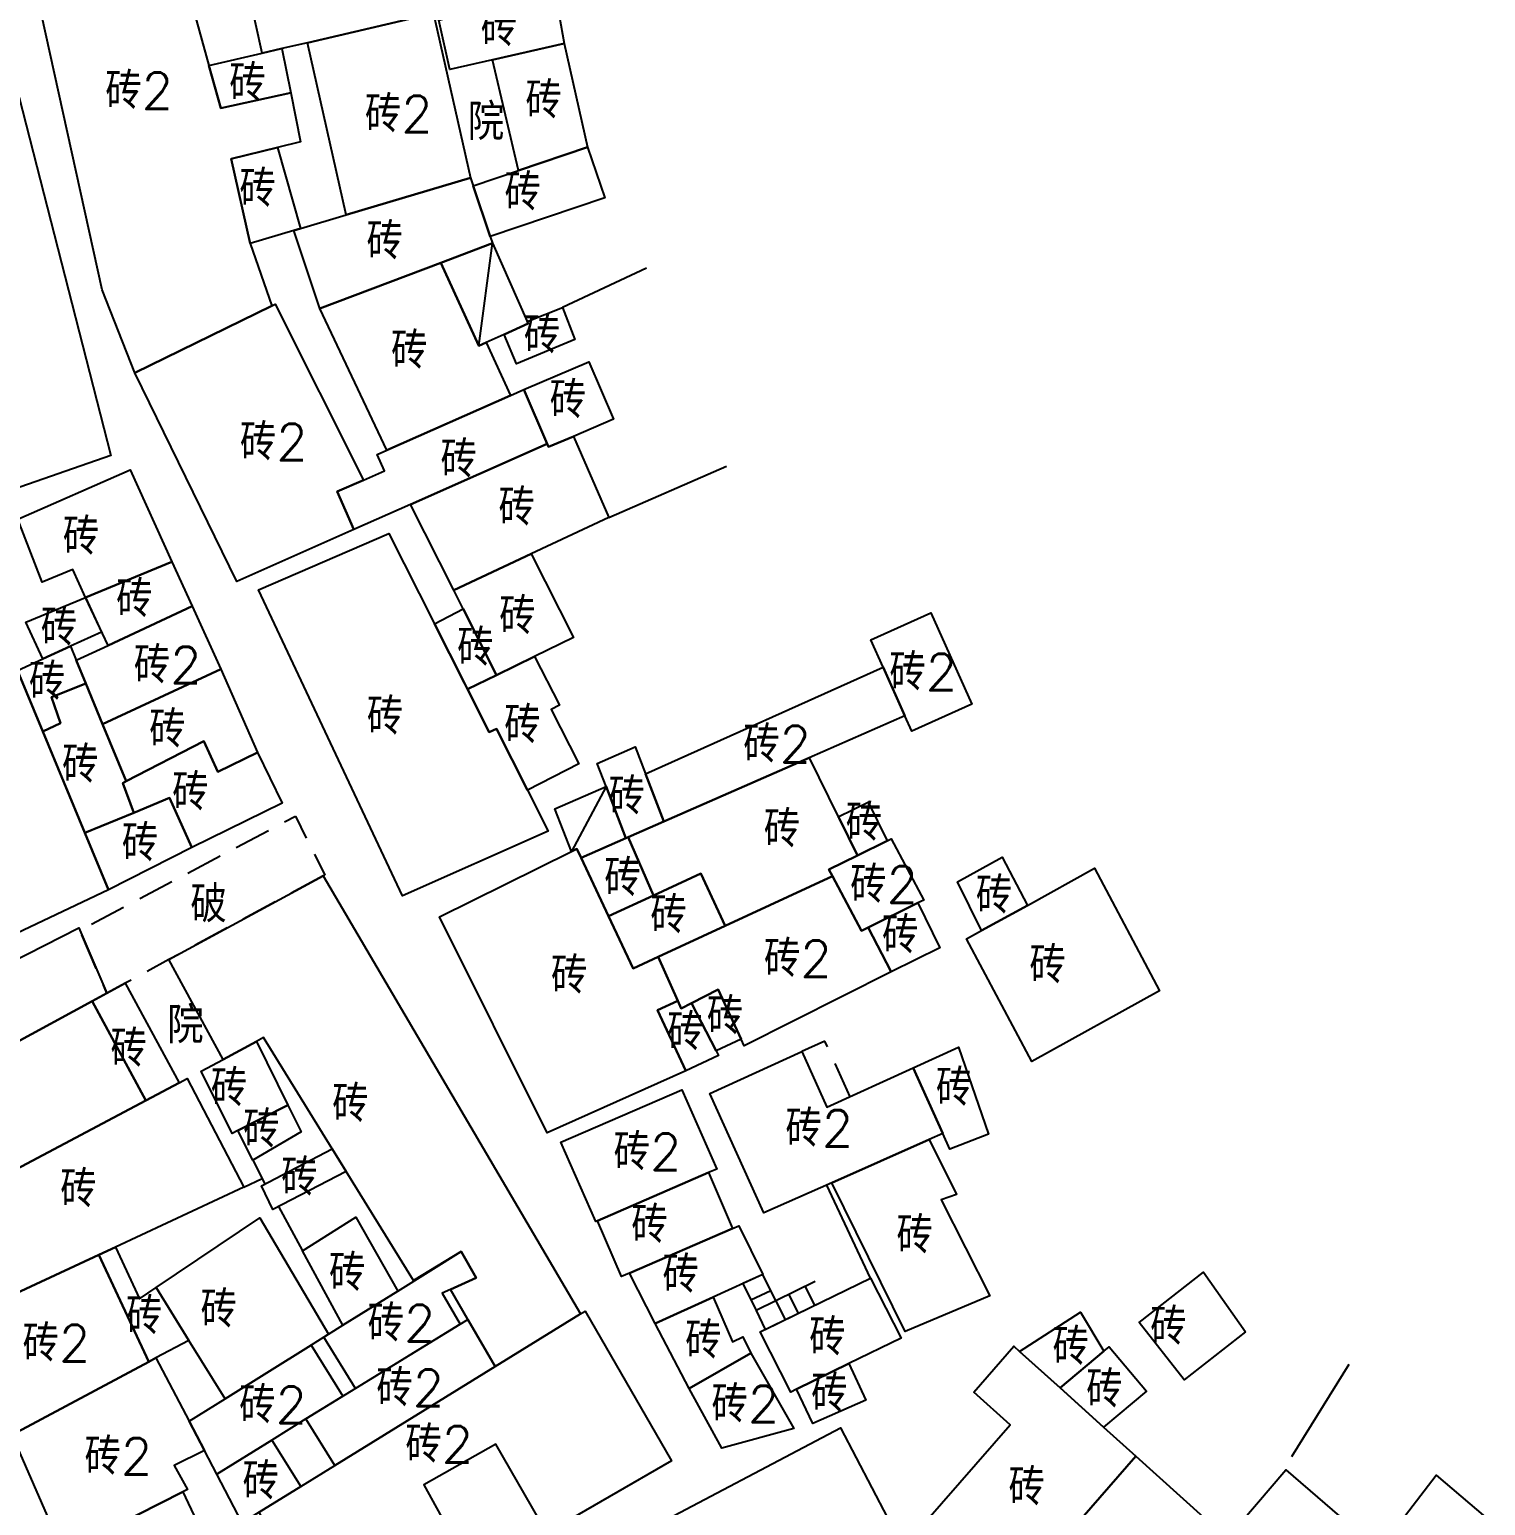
# Model space of a CAD drawing. Header units: millimetres. Extents: x 51 to 1261, y 60 to 1114.
# Drawn here: x 481.9 to 561.8, y 390.4 to 471.4 of the extents above; entities that cross this region are included whole.
import ezdxf

# ---------------------------------------------------------------- set-up
doc = ezdxf.new("R2010")
doc.units = ezdxf.units.MM
doc.linetypes.add('X5', pattern=[3, 2, -1])
doc.layers.add('JMD', color=6, linetype='Continuous')
doc.styles.add('HZ', font='rs.shx', dxfattribs={"width": 0.8, "bigfont": 'hztxt.shx'})
doc.linetypes.add('443', pattern='A,9.4,[169,AAA.SHX,S=1,R=0,X=0,Y=0.15],0.6', length=10)

msp = doc.modelspace()

# ---------------------------------------------------------------- linework, layer by layer
at = {"layer": 'JMD', "color": 6, "linetype": 'Continuous', "flags": 128}
for points in [[(491.712, 469.412), (492.356, 467.074), (496.199, 467.913), (496.734, 465.222), (495.47, 464.908), (492.941, 464.279), (493.969, 459.635), (495.172, 456.217), (487.651, 452.537), (485.85, 457.093), (480.127, 483.022), (485.854, 484.214), (486.759, 479.864), (487.982, 480.22), (489.128, 475.287), (490.03, 475.513)], [(502.275, 471.853), (497.125, 470.662), (495.718, 470.337), (494.639, 470.088), (493.943, 473.257), (498.083, 474.166), (501.54, 474.926)], [(511.219, 470.613), (507.281, 469.717), (504.943, 469.186), (504.335, 471.891), (510.67, 473.706)], [(504.137, 471.834), (506.071, 463.241), (499.252, 461.209), (497.125, 470.662), (502.275, 471.853), (504.041, 472.261)], [(496.199, 467.913), (492.356, 467.074), (491.712, 469.412), (494.639, 470.088), (495.718, 470.337)], [(512.501, 464.928), (508.706, 463.647), (507.281, 469.717), (511.219, 470.613)], [(496.74, 460.46), (496.38, 460.353), (493.969, 459.635), (492.941, 464.279), (495.47, 464.908)], [(507.155, 460.029), (506.217, 462.807), (508.706, 463.647), (512.501, 464.928), (513.439, 462.15)], [(506.217, 462.807), (507.155, 460.029), (507.283, 459.65), (504.445, 458.58), (497.797, 456.072), (496.38, 460.353), (496.74, 460.46), (499.252, 461.209), (506.071, 463.241)], [(509.176, 455.364), (509.228, 455.246), (507.91, 454.647), (506.931, 454.202), (506.522, 454.016), (504.445, 458.58), (507.283, 459.65)], [(506.931, 454.202), (508.264, 451.306), (501.486, 448.307), (497.797, 456.072), (504.445, 458.58), (506.522, 454.016)], [(500.197, 446.66), (498.752, 446.021), (499.672, 443.942), (493.241, 441.096), (487.651, 452.537), (495.172, 456.217), (495.352, 456.305)], [(507.91, 454.647), (509.228, 455.246), (509.176, 455.364), (511.114, 456.127), (511.79, 454.364), (508.592, 453.032)], [(511.718, 449.057), (510.351, 448.474), (510.282, 448.637), (508.998, 451.631), (512.566, 453.152), (513.919, 449.995)], [(510.282, 448.637), (502.769, 445.312), (499.672, 443.942), (498.752, 446.021), (500.197, 446.66), (501.346, 447.169), (500.948, 448.069), (501.486, 448.307), (508.264, 451.306), (508.998, 451.631)], [(509.409, 442.608), (505.15, 440.609), (502.769, 445.312), (510.282, 448.637), (510.351, 448.474), (511.718, 449.057), (513.659, 444.603)], [(489.682, 442.178), (484.939, 440.218), (484.238, 441.757), (482.557, 441.06), (481.225, 444.504), (487.388, 447.212)], [(504.094, 438.76), (505.743, 435.504), (505.91, 435.173), (507.102, 432.818), (507.49, 433.006), (509.191, 429.646), (510.335, 427.386), (502.338, 423.839), (494.425, 440.628), (501.581, 443.725)], [(509.592, 436.978), (507.506, 435.955), (505.668, 439.585), (505.15, 440.609), (509.409, 442.608), (511.729, 438.026)], [(490.79, 439.745), (486.172, 437.584), (484.939, 440.218), (489.682, 442.178)], [(481.211, 436.211), (482.599, 432.853), (484.898, 427.289), (486.19, 424.164), (479.359, 420.929), (478.027, 424.27), (474.419, 422.547), (471.654, 428.338), (476.305, 430.072), (474.849, 433.864), (472.933, 433.149), (471.5, 436.849), (479.644, 440.003)], [(484.112, 437.533), (482.59, 436.839), (481.667, 438.866), (484.939, 440.218), (485.81, 438.306)], [(492.371, 436.276), (485.877, 433.262), (484.953, 435.497), (484.428, 436.768), (486.172, 437.584), (490.79, 439.745)], [(507.506, 435.955), (505.91, 435.173), (505.743, 435.504), (504.094, 438.76), (505.668, 439.585)], [(529.918, 433.719), (528.716, 436.397), (528.043, 437.896), (531.343, 439.372), (533.598, 434.35), (530.298, 432.874)], [(484.428, 436.768), (484.953, 435.497), (483.07, 434.746), (483.562, 433.311), (482.599, 432.853), (481.211, 436.211), (482.59, 436.839), (484.112, 437.533)], [(509.191, 429.646), (507.49, 433.006), (507.102, 432.818), (505.91, 435.173), (507.506, 435.955), (509.592, 436.978), (510.95, 434.295), (510.501, 434.068), (512.016, 431.076)], [(494.379, 431.701), (492.192, 430.646), (491.434, 432.327), (487.172, 430.127), (485.877, 433.262), (492.371, 436.276)], [(529.918, 433.719), (524.658, 431.411), (516.686, 427.913), (515.681, 430.537), (528.716, 436.397)], [(485.877, 433.262), (487.172, 430.127), (486.985, 430.031), (487.581, 428.398), (484.898, 427.289), (482.599, 432.853), (483.562, 433.311), (483.07, 434.746), (484.953, 435.497)], [(494.379, 431.701), (495.723, 428.917), (490.778, 426.484), (489.548, 429.211), (487.581, 428.398), (486.985, 430.031), (487.172, 430.127), (491.434, 432.327), (492.192, 430.646)], [(515.681, 430.537), (516.686, 427.913), (514.722, 427.051), (514.596, 426.996), (513.509, 429.836), (513.022, 431.109), (515.111, 432.026)], [(526.261, 428.176), (526.3, 428.097), (527.311, 426.057), (525.747, 425.289), (525.94, 424.925), (520.046, 422.193), (518.715, 425.063), (516.122, 423.861), (514.722, 427.051), (516.686, 427.913), (524.658, 431.411)], [(514.596, 426.996), (512.143, 425.919), (511.909, 426.416), (511.605, 426.266), (510.708, 428.608), (513.509, 429.836)], [(490.778, 426.484), (486.19, 424.164), (484.898, 427.289), (487.581, 428.398), (489.548, 429.211)], [(528.943, 426.859), (527.311, 426.057), (526.3, 428.097), (526.261, 428.176), (527.891, 428.983)], [(516.122, 423.861), (513.65, 422.715), (512.143, 425.919), (514.596, 426.996), (514.722, 427.051)], [(530.631, 423.449), (527.899, 422.108), (527.53, 421.927), (525.94, 424.925), (525.747, 425.289), (527.311, 426.057), (528.943, 426.859), (529.17, 426.97), (530.954, 423.608)], [(512.143, 425.919), (513.65, 422.715), (514.997, 419.851), (516.378, 420.492), (517.445, 418.079), (516.337, 417.56), (517.895, 414.239), (510.277, 410.836), (504.373, 422.685), (511.605, 426.266), (511.909, 426.416)], [(536.638, 423.318), (534.128, 421.933), (532.799, 424.612), (535.259, 425.965)], [(534.128, 421.933), (536.638, 423.318), (540.323, 425.35), (543.896, 418.623), (536.877, 414.752), (533.305, 421.479)], [(512.112, 400.896), (507.425, 398.004), (505.928, 400.59), (504.976, 402.236), (506.378, 402.868), (505.558, 404.324), (502.94, 402.724), (499.242, 408.719), (498.475, 409.963), (494.715, 416.059), (494.315, 415.843), (492.486, 414.861), (489.513, 420.338), (497.991, 424.94)], [(520.046, 422.193), (516.378, 420.492), (514.997, 419.851), (513.65, 422.715), (516.122, 423.861), (518.715, 425.063)], [(527.899, 422.108), (529.17, 419.672), (521.093, 415.613), (520.928, 415.969), (519.658, 418.708), (518.199, 417.956), (517.629, 417.663), (517.445, 418.079), (516.378, 420.492), (520.046, 422.193), (525.94, 424.925), (527.53, 421.927)], [(529.17, 419.672), (527.899, 422.108), (530.631, 423.449), (531.842, 420.984)], [(484.62, 421.952), (486.116, 418.494), (485.302, 418.052), (476.542, 413.296), (475.109, 417.268), (484.566, 422.077)], [(490.082, 413.581), (488.254, 412.614), (485.302, 418.052), (486.116, 418.494), (487.119, 419.038)], [(488.254, 412.614), (478.12, 407.255), (477.659, 409.022), (476.542, 413.296), (485.302, 418.052)], [(518.199, 417.956), (519.552, 415.33), (519.686, 415.07), (517.895, 414.239), (516.337, 417.56), (517.445, 418.079), (517.629, 417.663)], [(520.928, 415.969), (519.552, 415.33), (518.199, 417.956), (519.658, 418.708)], [(496.046, 412.36), (493.289, 410.953), (492.992, 410.802), (491.292, 414.221), (492.486, 414.861), (494.315, 415.843)], [(530.371, 414.395), (531.999, 410.795), (531.248, 410.462), (525.912, 408.094), (522.177, 406.437), (519.214, 412.987), (524.254, 415.288), (525.636, 412.233)], [(531.999, 410.795), (530.371, 414.395), (532.86, 415.531), (534.5, 410.754), (532.389, 409.934)], [(486.574, 404.561), (485.674, 404.141), (480.867, 401.9), (478.12, 407.255), (488.254, 412.614), (490.082, 413.581), (490.523, 413.814), (493.627, 407.85)], [(519.134, 408.647), (513.037, 406.009), (512.953, 405.973), (511.026, 410.319), (517.67, 413.194), (519.597, 408.848)], [(493.289, 410.953), (496.046, 412.36), (496.778, 410.887), (494.119, 409.326)], [(499.242, 408.719), (495.226, 406.62), (494.591, 407.932), (498.475, 409.963)], [(525.912, 408.094), (531.248, 410.462), (532.744, 407.446), (531.901, 407.159), (534.574, 401.896), (529.922, 399.922)], [(520.458, 405.588), (514.795, 403.138), (514.361, 402.95), (513.037, 406.009), (519.134, 408.647)], [(498.28, 399.783), (498.021, 399.622), (497.315, 399.181), (492.602, 396.241), (490.613, 399.445), (488.812, 402.344), (494.507, 406.16)], [(502.078, 402.152), (499.063, 400.272), (496.846, 404.365), (499.777, 406.21)], [(519.393, 401.818), (516.214, 400.361), (514.795, 403.138), (520.458, 405.588), (520.803, 405.737), (522.118, 403.067)], [(488.812, 402.344), (490.613, 399.445), (488.801, 398.476), (488.413, 398.269), (485.674, 404.141), (486.574, 404.561), (487.895, 401.729)], [(504.976, 402.236), (504.513, 402.028), (505.497, 400.326), (499.748, 396.804), (498.021, 399.622), (498.28, 399.783), (499.063, 400.272), (502.078, 402.152), (505.558, 404.324), (506.378, 402.868)], [(488.413, 398.269), (480.904, 394.255), (478.12, 400.62), (480.867, 401.9), (485.674, 404.141)], [(526.843, 398.165), (523.968, 396.762), (523.656, 396.609), (521.975, 399.91), (528.022, 402.862), (529.703, 399.561)], [(548.62, 399.913), (545.254, 397.27), (542.781, 400.419), (546.306, 403.188)], [(521.462, 398.741), (518.08, 396.794), (516.214, 400.361), (519.393, 401.818), (520.458, 399.356), (521.011, 399.643)], [(505.399, 388.092), (506.24, 386.571), (498.629, 381.95), (497.358, 384.541), (495.539, 383.641), (494.447, 385.874), (496.149, 386.796), (494.474, 390.012), (496.752, 391.419), (498.618, 392.569), (507.425, 398.004), (512.112, 400.896), (512.357, 401.047), (517.095, 392.83), (510.254, 388.886), (507.454, 393.742), (503.508, 391.511)], [(540.832, 398.847), (538.434, 396.839), (536.214, 398.841), (539.564, 400.996)], [(507.425, 398.004), (498.618, 392.569), (497.028, 395.129), (505.497, 400.326), (505.928, 400.59)], [(497.028, 395.129), (495.167, 393.972), (492.147, 392.097), (491.46, 393.407), (490.621, 395.006), (492.602, 396.241), (497.315, 399.181), (499.059, 396.39)], [(518.08, 396.794), (521.462, 398.741), (523.82, 394.6), (519.863, 393.534)], [(536.214, 398.841), (538.434, 396.839), (540.824, 394.684), (542.598, 393.083), (535.8, 385.3), (535.069, 385.942), (533.202, 387.58), (531.042, 389.476), (535.693, 394.802), (533.694, 396.605), (535.897, 399.127)], [(540.824, 394.684), (538.434, 396.839), (540.832, 398.847), (541.122, 399.09), (543.172, 396.65)], [(490.621, 395.006), (491.46, 393.407), (489.794, 392.577), (490.529, 391.263), (490.272, 391.133), (484.047, 387.975), (483.722, 387.81), (480.904, 394.255), (488.413, 398.269), (488.801, 398.476)], [(523.968, 396.762), (526.843, 398.165), (527.776, 396.158), (524.865, 394.887)], [(528.876, 387.518), (525.095, 385.382), (525.833, 384.008), (521.47, 381.63), (520.104, 380.885), (515.497, 388.288), (515.205, 388.757), (526.376, 394.652), (529.82, 388.051)], [(496.752, 391.419), (494.474, 390.012), (493.542, 389.438), (492.147, 392.097), (495.167, 393.972)], [(547.6, 388.571), (549.174, 387.151), (546.226, 383.694), (548.262, 381.949), (544.513, 377.654), (535.8, 385.3), (542.598, 393.083)], [(553.273, 387.319), (551.404, 385.14), (551.204, 385.321), (549.174, 387.151), (547.6, 388.571), (550.819, 392.329), (554.698, 388.982)], [(561.786, 389.748), (558.207, 385.149), (557.378, 384.084), (554.641, 386.241), (559.08, 392.038)], [(491.629, 388.257), (491.864, 387.76), (485.607, 384.671), (484.047, 387.975), (490.272, 391.133)]]:
    msp.add_lwpolyline(points, close=True, dxfattribs=at)
for points in [[(479.144, 476.038), (486.32, 447.999), (477.633, 444.989), (476.919, 447.217), (476.28, 449.212), (476.936, 449.376), (476.075, 453.066), (476.793, 453.271), (476.547, 453.948), (474.579, 453.435), (473.937, 456.004), (474.795, 456.168), (476.588, 456.51), (475.885, 459.868), (474.641, 465.807), (473.953, 469.095), (473.205, 472.664)], [(522.118, 403.067), (521.015, 402.561)], [(524.994, 402.665), (521.745, 401.079)], [(522.835, 401.611), (522.118, 403.067)], [(521.015, 402.561), (521.745, 401.079)], [(522.56, 402.17), (521.465, 401.648)], [(523.542, 401.956), (524.051, 400.923)], [(524.441, 402.395), (524.95, 401.362)], [(521.745, 401.079), (522.254, 400.046)], [(522.254, 400.046), (525.503, 401.632)], [(522.835, 401.611), (523.344, 400.578)]]:
    msp.add_lwpolyline(points, dxfattribs=at)
at = {"layer": 'JMD', "color": 6}
for points in [[(506.522, 454.016), (507.283, 459.65)], [(513.509, 429.836), (511.605, 426.266)]]:
    msp.add_lwpolyline(points, dxfattribs=at)
at = {"layer": 'JMD', "color": 6, "linetype": '443', "flags": 128}
for points in [[(515.726, 458.28), (511.114, 456.127)], [(513.659, 444.603), (520.117, 447.412)], [(494.119, 409.326), (494.78, 408.031)], [(493.627, 407.85), (494.633, 408.319)], [(528.022, 402.862), (525.622, 407.965)], [(495.537, 406.782), (496.846, 404.365)], [(554.285, 398.119), (551.145, 393.06)]]:
    msp.add_lwpolyline(points, dxfattribs=at)
at = {"layer": 'JMD', "color": 6, "linetype": 'X5', "flags": 128}
msp.add_lwpolyline([(497.991, 424.94), (489.513, 420.338), (487.119, 419.038), (486.116, 418.494), (484.62, 421.952), (496.456, 428.206), (498.068, 424.982)], close=True, dxfattribs=at)
msp.add_lwpolyline([(526.91, 412.815), (525.528, 415.869), (524.254, 415.288)], dxfattribs=at)

# ---------------------------------------------------------------- texts
at = {"layer": 'JMD', "color": 6, "style": 'HZ'}
for s, p in [('砖', (506.629, 470.481)), ('砖2', (486.023, 467.029)), ('砖', (492.828, 467.454)), ('砖', (509.085, 466.512)), ('砖2', (500.273, 465.75)), ('院', (505.917, 465.317)), ('砖', (493.384, 461.662)), ('砖', (507.934, 461.464)), ('砖', (500.36, 458.779)), ('砖', (508.997, 453.623)), ('砖', (501.708, 452.777)), ('砖', (510.417, 450.065)), ('砖2', (493.412, 447.748)), ('砖', (504.424, 446.807)), ('砖', (507.607, 444.168)), ('砖', (483.69, 442.568)), ('砖', (486.618, 439.142)), ('砖', (507.647, 438.207)), ('砖', (482.479, 437.583)), ('砖', (505.336, 436.474)), ('砖2', (487.586, 435.509)), ('砖', (481.827, 434.608)), ('砖2', (529.063, 435.123)), ('砖', (488.434, 431.99)), ('砖', (500.38, 432.695)), ('砖', (507.921, 432.232)), ('砖2', (521.043, 431.161)), ('砖', (483.65, 430.056)), ('砖', (489.695, 428.541)), ('砖', (513.644, 428.312)), ('砖', (522.167, 426.512)), ('砖', (526.67, 426.871)), ('砖', (486.928, 425.747)), ('砖', (513.416, 423.835)), ('砖2', (526.913, 423.464)), ('破', (490.692, 422.382)), ('砖', (533.808, 422.876)), ('砖', (515.942, 421.797)), ('砖', (528.66, 420.692)), ('砖2', (522.178, 419.394)), ('砖', (536.749, 419.051)), ('砖', (510.489, 418.482)), ('院', (489.418, 415.746)), ('砖', (519.045, 416.25)), ('砖', (516.865, 415.377)), ('砖', (486.307, 414.467)), ('砖', (491.816, 412.303)), ('砖', (531.618, 412.326)), ('砖', (498.477, 411.437)), ('砖', (493.594, 410.036)), ('砖2', (523.358, 410.08)), ('砖2', (513.926, 408.789)), ('砖', (495.679, 407.397)), ('砖', (483.55, 406.761)), ('砖', (514.897, 404.799)), ('砖', (529.453, 404.227)), ('砖', (498.305, 402.162)), ('砖', (516.608, 402.067)), ('砖', (487.153, 399.792)), ('砖', (491.252, 400.158)), ('砖2', (500.423, 399.385)), ('砖', (543.38, 399.21)), ('砖2', (481.481, 398.29)), ('砖', (517.855, 398.453)), ('砖', (524.662, 398.626)), ('砖', (538.02, 398.104)), ('砖2', (500.903, 395.839)), ('砖', (524.767, 395.538)), ('砖', (539.868, 395.771)), ('砖2', (493.37, 394.904)), ('砖2', (519.298, 394.95)), ('砖2', (502.494, 392.74)), ('砖2', (484.882, 392.076)), ('砖', (493.555, 390.723)), ('砖', (535.6, 390.401))]:
    msp.add_text(s, height=2, dxfattribs=at).set_placement(p)

doc.saveas('drawing.dxf')
